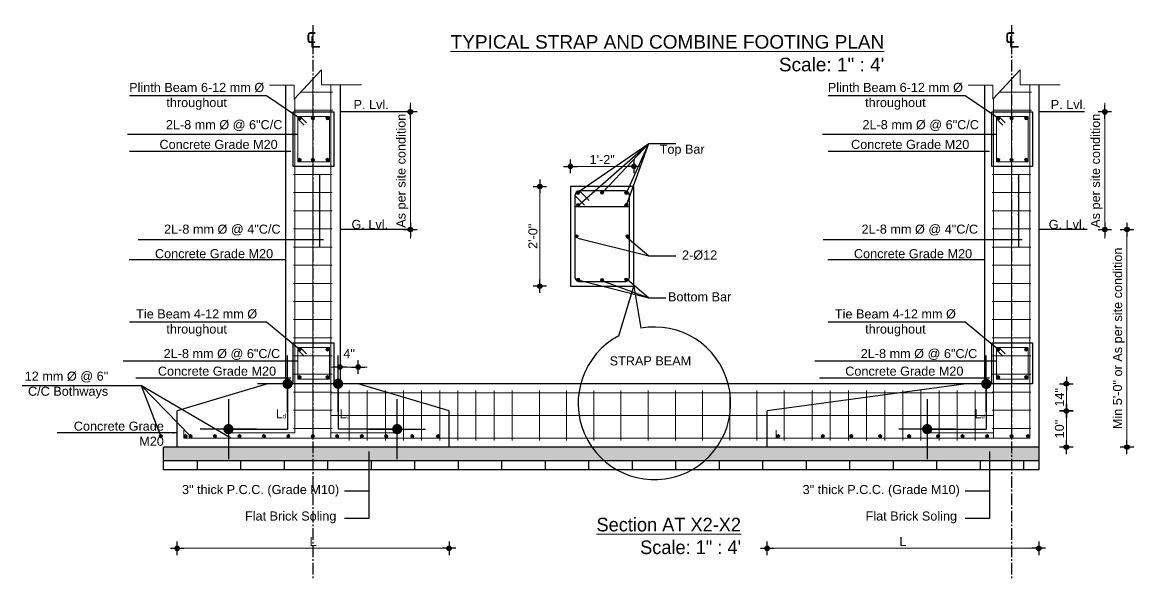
# Model space of a CAD drawing. Header units: inches. Extents: x -2812 to 9774, y -15726 to -746.
# Drawn here: x -2175 to -1586, y -7934 to -7639 of the extents above; entities that cross this region are included whole.
import ezdxf

# ---------------------------------------------------------------- set-up
doc = ezdxf.new("R2010")
doc.units = ezdxf.units.IN
doc.header["$LTSCALE"] = 17
doc.header["$MEASUREMENT"] = 0
doc.linetypes.add('CENTER2', pattern=[1.125, 0.75, -0.125, 0.125, -0.125])
doc.linetypes.add('DASHDOTX2', pattern=[50.8, 25.4, -12.7, 0, -12.7])
for name, color, linetype, lineweight in [('Centre Line', 252, 'DASHDOTX2', 25), ('column', 20, 'Continuous', 15), ('footing', 2, 'Continuous', 30), ('TEXT', 231, 'Continuous', 20), ('Tie Beam', 5, 'Continuous', 25)]:
    doc.layers.add(name, color=color, linetype=linetype, lineweight=lineweight)
for name, color, linetype in [('Dim', 1, 'Continuous'), ('HATCH', 253, 'Continuous'), ('ROD', 229, 'Continuous')]:
    doc.layers.add(name, color=color, linetype=linetype)
doc.styles.add('arial 1000', font='arial.ttf')
doc.styles.add('DIMTEXT', font='arial.ttf', dxfattribs={"height": 6})
doc.styles.add('ramon', font='arial.ttf')
doc.dimstyles.new("1-8'", dxfattribs={"dimtxt": 7, "dimasz": 3, "dimexe": 4, "dimexo": 4, "dimgap": 1, "dimtad": 1, "dimdec": 0, "dimzin": 3, "dimdsep": 46, "dimlunit": 4, "dimtxsty": 'arial 1000', "dimblk": 'ARCHTICK', "dimcen": 8, "dimdle": 3, "dimclrt": 7, "dimadec": 3, "dimazin": 0, "dimtfac": 1, "dimtdec": 0, "dimtix": 1, "dimtmove": 0, "dimatfit": 3, "dimfxl": 12, "dimfxlon": 1, "dimarcsym": 0})
doc.dimstyles.new('Section', dxfattribs={"dimtxt": 2, "dimasz": 1, "dimexe": 6, "dimexo": 18, "dimgap": 0.5, "dimtad": 1, "dimdec": 0, "dimzin": 3, "dimdsep": 46, "dimlunit": 4, "dimtxsty": 'ramon', "dimblk": 'dot 2', "dimcen": 0.09375, "dimse1": 1, "dimse2": 1, "dimclrd": 1, "dimclre": 1, "dimclrt": 256, "dimadec": 0, "dimazin": 0, "dimtfac": 0.75, "dimtdec": 0, "dimtix": 1, "dimtmove": 1, "dimatfit": 3, "dimldrblk": 'DOT', "dimfxl": 1, "dimtolj": 1, "dimtzin": 0, "dimlwd": 9, "dimlwe": 9, "dimarcsym": 0})
doc.dimstyles.new('Section 1', dxfattribs={"dimtxt": 2, "dimasz": 1, "dimexe": 6, "dimexo": 18, "dimgap": 1.9375, "dimtad": 1, "dimdec": 0, "dimzin": 3, "dimdsep": 46, "dimlunit": 4, "dimtxsty": 'ramon', "dimblk": 'dot 2', "dimcen": 0.09375, "dimse1": 1, "dimse2": 1, "dimclrd": 256, "dimclre": 1, "dimclrt": 256, "dimadec": 0, "dimazin": 0, "dimtfac": 0.75, "dimtdec": 0, "dimtix": 1, "dimtmove": 1, "dimatfit": 3, "dimldrblk": 'DOT', "dimfxl": 1, "dimtolj": 1, "dimtzin": 0, "dimlwd": 9, "dimlwe": 9, "dimarcsym": 0})
doc.dimstyles.get("Standard").update_dxf_attribs({"dimscale": 0, "dimtxt": 8, "dimasz": 0.75, "dimexe": 0.18, "dimexo": 0.0625, "dimgap": 0.09, "dimtad": 0, "dimdec": 0, "dimzin": 3, "dimdsep": 46, "dimlunit": 3, "dimtxsty": 'DIMTEXT', "dimblk1": 'DO', "dimblk2": 'DO', "dimsah": 1, "dimcen": 0.09, "dimse1": 1, "dimadec": 0, "dimazin": 0, "dimtfac": 1, "dimtdec": 0, "dimtix": 1, "dimtofl": 0, "dimtmove": 1, "dimatfit": 3, "dimldrblk": 'DO', "dimfxl": 1, "dimtvp": 0.8, "dimtolj": 1, "dimtzin": 0, "dimarcsym": 0})

# ---------------------------------------------------------------- blocks, each defined once
blk = doc.blocks.new('dot1')
at = {"layer": 'HATCH'}
h = blk.add_hatch(color=256, dxfattribs=at)
edge = h.paths.add_edge_path()
edge.add_arc((0, 0), 1, 0, 360)
for p, q in [((3, 0), (-3, 0)), ((0, 3), (0, -3))]:
    blk.add_line(p, q, dxfattribs=at)
blk.add_circle((0, 0), 1, dxfattribs=at)
blk = doc.blocks.new('dot 2')
at = {"layer": 'HATCH', "xscale": 0.5, "yscale": 0.5, "zscale": 0.5}
blk.add_blockref('dot1', (0, 0), dxfattribs=at)
blk = doc.blocks.new('*D2441')
at = {"layer": 'Defpoints', "color": 0, "transparency": 16777216}
for p in [(27860.16, -3981.29), (27864.72, -4029.29), (27891.61, -4029.29)]:
    blk.add_point(p, dxfattribs=at)
at = {"layer": 'Dim', "color": 1, "lineweight": 9, "transparency": 16777216}
blk.add_line((27891.61, -3982.29), (27891.61, -4028.29), dxfattribs=at)
for p, rotation in [((27891.61, -3981.29), 90), ((27891.61, -4029.29), 270)]:
    blk.add_blockref('dot 2', p, dxfattribs=dict(at, rotation=rotation))
at = {"layer": 'Dim', "transparency": 16777216, "insert": (27889.83, -4005.29), "char_height": 2, "attachment_point": 5, "rotation": 90, "style": 'ramon'}
blk.add_mtext('\\A1;{\\f@Arial Unicode MS|b0|i0|c0|p34;Min 5\'-0" or As per site condition}', dxfattribs=at)
blk = doc.blocks.new('_DOT')
at = {"color": 0, "linetype": 'ByBlock'}
blk.add_line((-0.5, 0), (-1, 0), dxfattribs=at)
at = {"color": 0, "linetype": 'ByBlock', "const_width": 0.5}
blk.add_lwpolyline([(-0.25, 0, 1), (0.25, 0, 1)], format="xyb", close=True, dxfattribs=at)
blk = doc.blocks.new('*D2442')
at = {"layer": 'Defpoints', "color": 0, "transparency": 16777216}
for p in [(27812.2, -4029.29), (27872.14, -4029.29), (27812.2, -4051.57)]:
    blk.add_point(p, dxfattribs=at)
at = {"layer": 'Dim', "color": 1, "lineweight": 9, "transparency": 16777216}
blk.add_line((27871.14, -4051.57), (27813.2, -4051.57), dxfattribs=at)
at = {"layer": 'Dim', "color": 1, "lineweight": 9, "transparency": 16777216, "rotation": 180}
blk.add_blockref('dot 2', (27812.2, -4051.57), dxfattribs=at)
at = {"layer": 'Dim', "color": 1, "lineweight": 9, "transparency": 16777216}
blk.add_blockref('dot 2', (27872.14, -4051.57), dxfattribs=at)
at = {"layer": 'Dim', "transparency": 16777216, "insert": (27842.17, -4050.07), "char_height": 2, "attachment_point": 5, "style": 'ramon'}
blk.add_mtext('\\A1;L', dxfattribs=at)
blk = doc.blocks.new('AAA')
for p, q in [((0, 2.77), (0, -2.77)), ((-2.95, 0), (2.95, 0))]:
    blk.add_line(p, q)
at = {"const_width": 0.5}
blk.add_lwpolyline([(-0.25, 0, 1), (0.25, 0, 1)], format="xyb", close=True, dxfattribs=at)
blk = doc.blocks.new('DO')
at = {"color": 0, "linetype": 'ByBlock'}
blk.add_line((-2.12, 0), (0.18, 0), dxfattribs=at)
at = {"xscale": 3, "yscale": 3, "zscale": 3, "rotation": 90}
blk.add_blockref('AAA', (0, 0), dxfattribs=at)
blk = doc.blocks.new('*D2443')
at = {"layer": 'Defpoints', "color": 0, "transparency": 16777216}
for p in [(27872.14, -4021.29), (27878.23, -4021.29), (27872.14, -4029.29)]:
    blk.add_point(p, dxfattribs=at)
at = {"layer": 'Dim', "color": 1, "lineweight": 9, "transparency": 16777216}
blk.add_line((27878.23, -4028.29), (27878.23, -4022.29), dxfattribs=at)
for p, rotation in [((27878.23, -4021.29), 90), ((27878.23, -4029.29), 270)]:
    blk.add_blockref('dot 2', p, dxfattribs=dict(at, rotation=rotation))
at = {"layer": 'Dim', "transparency": 16777216, "insert": (27876.71, -4025.29), "char_height": 2, "attachment_point": 5, "rotation": 90, "style": 'ramon'}
blk.add_mtext('\\A1;10"', dxfattribs=at)
blk = doc.blocks.new('_ArchTick')
at = {"color": 0, "linetype": 'ByBlock', "const_width": 0.15}
blk.add_lwpolyline([(-0.5, -0.5), (0.5, 0.5)], dxfattribs=at)
blk = doc.blocks.new('Cont')
at = {"layer": 'HATCH', "lineweight": 9}
for p, q in [((376288.18, 4008.06), (376288.18, 4011.41)), ((376288.18, 4011.41), (376294.22, 4004.95)), ((376279.37, 4008.06), (376288.18, 4008.06)), ((376294.22, 4004.95), (376294.22, 4008.05)), ((376294.22, 4008.05), (376299.68, 4008.05))]:
    blk.add_line(p, q, dxfattribs=at)
blk = doc.blocks.new('*D2455')
at = {"layer": 'Defpoints', "color": 0, "transparency": 16777216}
for p in [(27840.42, -3955.35), (27840.42, -3981.29), (27886.72, -3981.29)]:
    blk.add_point(p, dxfattribs=at)
at = {"layer": 'Dim', "color": 1, "lineweight": 9, "transparency": 16777216}
for p, q in [((27886.72, -3954.35), (27886.72, -3953.35)), ((27886.72, -3955.35), (27886.72, -3981.29)), ((27886.72, -3982.29), (27886.72, -3983.29))]:
    blk.add_line(p, q, dxfattribs=at)
for p, rotation in [((27886.72, -3955.35), 270), ((27886.72, -3981.29), 90)]:
    blk.add_blockref('dot 2', p, dxfattribs=dict(at, rotation=rotation))
at = {"layer": 'Dim', "transparency": 16777216, "insert": (27884.94, -3968.32), "char_height": 2, "attachment_point": 5, "rotation": 90, "style": 'ramon'}
blk.add_mtext('\\A1;{\\f@Arial Unicode MS|b0|i0|c0|p34;As per site condition}', dxfattribs=at)
blk = doc.blocks.new('*D2456')
at = {"layer": 'Defpoints', "color": 0, "transparency": 16777216}
for p in [(27838.66, -4015.29), (27878.23, -4015.29), (27872.14, -4021.29)]:
    blk.add_point(p, dxfattribs=at)
at = {"layer": 'Dim', "color": 1, "lineweight": 9, "transparency": 16777216}
blk.add_line((27878.23, -4020.29), (27878.23, -4016.29), dxfattribs=at)
for p, rotation in [((27878.23, -4015.29), 90), ((27878.23, -4021.29), 270)]:
    blk.add_blockref('dot 2', p, dxfattribs=dict(at, rotation=rotation))
at = {"layer": 'Dim', "transparency": 16777216, "insert": (27876.73, -4018.29), "char_height": 2, "attachment_point": 5, "rotation": 90, "style": 'ramon'}
blk.add_mtext('\\A1;14"', dxfattribs=at)
blk = doc.blocks.new('*D2457')
at = {"layer": 'Defpoints', "color": 0, "transparency": 16777216}
for p in [(27682, -4029.29), (27742, -4029.29), (27682, -4051.57)]:
    blk.add_point(p, dxfattribs=at)
at = {"layer": 'Dim', "color": 1, "lineweight": 9, "transparency": 16777216}
blk.add_line((27741, -4051.57), (27683, -4051.57), dxfattribs=at)
at = {"layer": 'Dim', "color": 1, "lineweight": 9, "transparency": 16777216, "rotation": 180}
blk.add_blockref('dot 2', (27682, -4051.57), dxfattribs=at)
at = {"layer": 'Dim', "color": 1, "lineweight": 9, "transparency": 16777216}
blk.add_blockref('dot 2', (27742, -4051.57), dxfattribs=at)
at = {"layer": 'Dim', "transparency": 16777216, "insert": (27712, -4050.07), "char_height": 2, "attachment_point": 5, "style": 'ramon'}
blk.add_mtext('\\A1;L', dxfattribs=at)
blk = doc.blocks.new('*D1692')
at = {"layer": 'Defpoints', "color": 0, "transparency": 16777216}
for p in [(27721.94, -4011.6), (27717.94, -4015.29), (27721.94, -4015.29)]:
    blk.add_point(p, dxfattribs=at)
at = {"layer": 'Dim', "lineweight": 9, "transparency": 16777216}
for p, q in [((27716.94, -4011.6), (27715.94, -4011.6)), ((27717.94, -4011.6), (27721.94, -4011.6)), ((27722.94, -4011.6), (27723.94, -4011.6))]:
    blk.add_line(p, q, dxfattribs=at)
blk.add_blockref('dot 2', (27717.94, -4011.6), dxfattribs=at)
at = {"layer": 'Dim', "lineweight": 9, "transparency": 16777216, "rotation": 180}
blk.add_blockref('dot 2', (27721.94, -4011.6), dxfattribs=at)
at = {"layer": 'Dim', "transparency": 16777216, "insert": (27719.94, -4008.66), "char_height": 2, "attachment_point": 5, "style": 'ramon'}
blk.add_mtext('\\A1;4"', dxfattribs=at)
blk = doc.blocks.new('*D2454')
at = {"layer": 'Defpoints', "color": 0, "transparency": 16777216}
for p in [(27709.19, -3955.35), (27709.19, -3981.29), (27733.47, -3981.29)]:
    blk.add_point(p, dxfattribs=at)
at = {"layer": 'Dim', "color": 1, "lineweight": 9, "transparency": 16777216}
for p, q in [((27733.47, -3954.35), (27733.47, -3953.35)), ((27733.47, -3955.35), (27733.47, -3981.29)), ((27733.47, -3982.29), (27733.47, -3983.29))]:
    blk.add_line(p, q, dxfattribs=at)
for p, rotation in [((27733.47, -3955.35), 270), ((27733.47, -3981.29), 90)]:
    blk.add_blockref('dot 2', p, dxfattribs=dict(at, rotation=rotation))
at = {"layer": 'Dim', "transparency": 16777216, "insert": (27731.7, -3968.32), "char_height": 2, "attachment_point": 5, "rotation": 90, "style": 'ramon'}
blk.add_mtext('\\A1;{\\f@Arial Unicode MS|b0|i0|c0|p34;As per site condition}', dxfattribs=at)
blk = doc.blocks.new('*D2444')
at = {"layer": 'Defpoints', "color": 0, "transparency": 16777216}
for p in [(27768.79, -3967.36), (27768.79, -3971.78), (27782.79, -3971.78)]:
    blk.add_point(p, dxfattribs=at)
at = {"layer": 'Dim', "color": 1, "lineweight": 9, "transparency": 16777216}
blk.add_line((27781.79, -3967.36), (27769.79, -3967.36), dxfattribs=at)
at = {"layer": 'Dim', "color": 1, "lineweight": 9, "transparency": 16777216, "rotation": 180}
blk.add_blockref('dot 2', (27768.79, -3967.36), dxfattribs=at)
at = {"layer": 'Dim', "color": 1, "lineweight": 9, "transparency": 16777216}
blk.add_blockref('dot 2', (27782.79, -3967.36), dxfattribs=at)
at = {"layer": 'Dim', "transparency": 16777216, "insert": (27775.79, -3965.86), "char_height": 2, "attachment_point": 5, "style": 'ramon'}
blk.add_mtext('\\A1;1\'-2"', dxfattribs=at)
blk = doc.blocks.new('*D2445')
at = {"layer": 'Defpoints', "color": 0, "transparency": 16777216}
for p in [(27768.79, -3971.78), (27762.03, -3993.78), (27768.79, -3993.78)]:
    blk.add_point(p, dxfattribs=at)
at = {"layer": 'Dim', "color": 1, "lineweight": 9, "transparency": 16777216}
blk.add_line((27762.03, -3972.78), (27762.03, -3992.78), dxfattribs=at)
for p, rotation in [((27762.03, -3971.78), 90), ((27762.03, -3993.78), 270)]:
    blk.add_blockref('dot 2', p, dxfattribs=dict(at, rotation=rotation))
at = {"layer": 'Dim', "transparency": 16777216, "insert": (27760.51, -3982.78), "char_height": 2, "attachment_point": 5, "rotation": 90, "style": 'ramon'}
blk.add_mtext('\\A1;2\'-0"', dxfattribs=at)
blk = doc.blocks.new('*D2448')
at = {"layer": 'Defpoints', "color": 0, "ltscale": 20, "transparency": 16777216}
for p in [(27812.2, -3922.2), (27812.2, -3930.96), (27872.14, -3938.2)]:
    blk.add_point(p, dxfattribs=at)
at = {"layer": 'Dim', "color": 1, "lineweight": 9, "ltscale": 20, "transparency": 16777216}
blk.add_line((27871.14, -3930.96), (27813.2, -3930.96), dxfattribs=at)
at = {"layer": 'Dim', "color": 1, "lineweight": 9, "ltscale": 20, "transparency": 16777216, "rotation": 180}
blk.add_blockref('dot 2', (27812.2, -3930.96), dxfattribs=at)
at = {"layer": 'Dim', "color": 1, "lineweight": 9, "ltscale": 20, "transparency": 16777216}
blk.add_blockref('dot 2', (27872.14, -3930.96), dxfattribs=at)
at = {"layer": 'Dim', "ltscale": 20, "transparency": 16777216, "insert": (27842.17, -3929.45), "char_height": 2, "width": 2.7558, "attachment_point": 5, "style": 'ramon'}
blk.add_mtext('\\A1;L1', dxfattribs=at)
blk = doc.blocks.new('STRAP FOOTING')
at = {"layer": 'HATCH'}
h = blk.add_hatch(color=256, dxfattribs=at)
h.dxf.hatch_style = 1
h.paths.add_polyline_path([(27709.36, -3956.76, -1), (27708.64, -3956.76, -1)])
h = blk.add_hatch(color=256, dxfattribs=at)
h.dxf.hatch_style = 1
h.paths.add_polyline_path([(27712.3, -3956.76, -1), (27711.58, -3956.76, -1)])
h = blk.add_hatch(color=256, dxfattribs=at)
h.dxf.hatch_style = 1
h.paths.add_polyline_path([(27715.54, -3956.76, -1), (27714.82, -3956.76, -1)])
h = blk.add_hatch(color=256, dxfattribs=at)
h.dxf.hatch_style = 1
h.paths.add_polyline_path([(27863.56, -3956.76, -1), (27862.84, -3956.76, -1)])
h = blk.add_hatch(color=256, dxfattribs=at)
h.dxf.hatch_style = 1
h.paths.add_polyline_path([(27866.5, -3956.76, -1), (27865.78, -3956.76, -1)])
h = blk.add_hatch(color=256, dxfattribs=at)
h.dxf.hatch_style = 1
h.paths.add_polyline_path([(27869.75, -3956.76, -1), (27869.03, -3956.76, -1)])
h = blk.add_hatch(color=256, dxfattribs=at)
h.dxf.hatch_style = 1
h.paths.add_polyline_path([(27708.64, -3965.93, -1), (27709.36, -3965.93, -1)])
h = blk.add_hatch(color=256, dxfattribs=at)
h.dxf.hatch_style = 1
h.paths.add_polyline_path([(27711.58, -3965.93, -1), (27712.3, -3965.93, -1)])
h = blk.add_hatch(color=256, dxfattribs=at)
h.dxf.hatch_style = 1
h.paths.add_polyline_path([(27714.82, -3965.93, -1), (27715.54, -3965.93, -1)])
h = blk.add_hatch(color=256, dxfattribs=at)
h.dxf.hatch_style = 1
h.paths.add_polyline_path([(27862.84, -3965.93, -1), (27863.56, -3965.93, -1)])
h = blk.add_hatch(color=256, dxfattribs=at)
h.dxf.hatch_style = 1
h.paths.add_polyline_path([(27865.78, -3965.93, -1), (27866.5, -3965.93, -1)])
h = blk.add_hatch(color=256, dxfattribs=at)
h.dxf.hatch_style = 1
h.paths.add_polyline_path([(27869.03, -3965.93, -1), (27869.75, -3965.93, -1)])
h = blk.add_hatch(color=256, dxfattribs=at)
h.dxf.hatch_style = 1
h.paths.add_polyline_path([(27770.82, -3973.22, 1), (27770.1, -3973.22, 1)])
h = blk.add_hatch(color=256, dxfattribs=at)
h.dxf.hatch_style = 1
h.paths.add_polyline_path([(27770.84, -3973.22, 1), (27770.12, -3973.22, 1)])
h = blk.add_hatch(color=256, dxfattribs=at)
h.dxf.hatch_style = 1
h.paths.add_polyline_path([(27775.41, -3973.14, -1), (27776.13, -3973.14, -1)])
h = blk.add_hatch(color=256, dxfattribs=at)
h.dxf.hatch_style = 1
h.paths.add_polyline_path([(27775.43, -3973.14, -1), (27776.15, -3973.14, -1)])
h = blk.add_hatch(color=256, dxfattribs=at)
h.dxf.hatch_style = 1
h.paths.add_polyline_path([(27780.74, -3973.22, -1), (27781.46, -3973.22, -1)])
h = blk.add_hatch(color=256, dxfattribs=at)
h.dxf.hatch_style = 1
h.paths.add_polyline_path([(27780.75, -3973.22, -1), (27781.47, -3973.22, -1)])
h = blk.add_hatch(color=256, dxfattribs=at)
h.dxf.hatch_style = 1
h.paths.add_polyline_path([(27770.82, -3975.91, 1), (27770.1, -3975.91, 1)])
h = blk.add_hatch(color=256, dxfattribs=at)
h.dxf.hatch_style = 1
h.paths.add_polyline_path([(27770.84, -3975.91, 1), (27770.12, -3975.91, 1)])
h = blk.add_hatch(color=256, dxfattribs=at)
h.dxf.hatch_style = 1
h.paths.add_polyline_path([(27780.74, -3975.91, -1), (27781.46, -3975.91, -1)])
h = blk.add_hatch(color=256, dxfattribs=at)
h.dxf.hatch_style = 1
h.paths.add_polyline_path([(27780.75, -3975.91, -1), (27781.47, -3975.91, -1)])
h = blk.add_hatch(color=256, dxfattribs=at)
h.dxf.hatch_style = 1
h.paths.add_polyline_path([(27770.51, -3982.78, 1), (27769.79, -3982.78, 1)])
h = blk.add_hatch(color=256, dxfattribs=at)
h.dxf.hatch_style = 1
h.paths.add_polyline_path([(27770.52, -3982.78, 1), (27769.8, -3982.78, 1)])
h = blk.add_hatch(color=256, dxfattribs=at)
h.dxf.hatch_style = 1
h.paths.add_polyline_path([(27781.05, -3982.78, -1), (27781.77, -3982.78, -1)])
h = blk.add_hatch(color=256, dxfattribs=at)
h.dxf.hatch_style = 1
h.paths.add_polyline_path([(27781.07, -3982.78, -1), (27781.79, -3982.78, -1)])
h = blk.add_hatch(color=256, dxfattribs=at)
h.dxf.hatch_style = 1
h.paths.add_polyline_path([(27770.82, -3992.34, -1), (27770.1, -3992.34, -1)])
h = blk.add_hatch(color=256, dxfattribs=at)
h.dxf.hatch_style = 1
h.paths.add_polyline_path([(27770.84, -3992.34, -1), (27770.12, -3992.34, -1)])
h = blk.add_hatch(color=256, dxfattribs=at)
h.dxf.hatch_style = 1
h.paths.add_polyline_path([(27775.42, -3992.42, -1), (27776.14, -3992.42, -1)])
h = blk.add_hatch(color=256, dxfattribs=at)
h.dxf.hatch_style = 1
h.paths.add_polyline_path([(27775.43, -3992.42, -1), (27776.16, -3992.42, -1)])
h = blk.add_hatch(color=256, dxfattribs=at)
h.dxf.hatch_style = 1
h.paths.add_polyline_path([(27780.74, -3992.34, 1), (27781.46, -3992.34, 1)])
h = blk.add_hatch(color=256, dxfattribs=at)
h.dxf.hatch_style = 1
h.paths.add_polyline_path([(27780.75, -3992.34, 1), (27781.47, -3992.34, 1)])
h = blk.add_hatch(color=256, dxfattribs=at)
h.dxf.hatch_style = 1
h.paths.add_polyline_path([(27709.36, -4007.71, -1), (27708.64, -4007.71, -1)])
h = blk.add_hatch(color=256, dxfattribs=at)
h.dxf.hatch_style = 1
h.paths.add_polyline_path([(27715.54, -4007.71, -1), (27714.82, -4007.71, -1)])
h = blk.add_hatch(color=256, dxfattribs=at)
h.dxf.hatch_style = 1
h.paths.add_polyline_path([(27863.56, -4007.71, -1), (27862.84, -4007.71, -1)])
h = blk.add_hatch(color=256, dxfattribs=at)
h.dxf.hatch_style = 1
h.paths.add_polyline_path([(27869.75, -4007.71, -1), (27869.03, -4007.71, -1)])
h = blk.add_hatch(color=256, dxfattribs=at)
h.dxf.hatch_style = 1
h.paths.add_polyline_path([(27708.64, -4013.87, -1), (27709.36, -4013.87, -1)])
h = blk.add_hatch(color=256, dxfattribs=at)
h.dxf.hatch_style = 1
h.paths.add_polyline_path([(27714.82, -4013.87, -1), (27715.54, -4013.87, -1)])
h = blk.add_hatch(color=256, dxfattribs=at)
h.dxf.hatch_style = 1
h.paths.add_polyline_path([(27862.84, -4013.87, -1), (27863.56, -4013.87, -1)])
h = blk.add_hatch(color=256, dxfattribs=at)
h.dxf.hatch_style = 1
h.paths.add_polyline_path([(27869.03, -4013.87, -1), (27869.75, -4013.87, -1)])
h = blk.add_hatch(color=256, dxfattribs=at)
h.dxf.hatch_style = 1
h.paths.add_polyline_path([(27678.01, -4026.85, -1), (27678.73, -4026.85, -1)])
h = blk.add_hatch(color=256, dxfattribs=at)
h.dxf.hatch_style = 1
h.paths.add_polyline_path([(27678.03, -4026.85, -1), (27678.75, -4026.85, -1)])
h = blk.add_hatch(color=256, dxfattribs=at)
h.dxf.hatch_style = 1
h.paths.add_polyline_path([(27683.48, -4026.87, -1), (27684.2, -4026.87, -1)])
h = blk.add_hatch(color=256, dxfattribs=at)
h.dxf.hatch_style = 1
h.paths.add_polyline_path([(27683.49, -4026.87, -1), (27684.22, -4026.87, -1)])
h = blk.add_hatch(color=256, dxfattribs=at)
h.dxf.hatch_style = 1
h.paths.add_polyline_path([(27684.58, -4026.87, -1), (27685.3, -4026.87, -1)])
h = blk.add_hatch(color=256, dxfattribs=at)
h.dxf.hatch_style = 1
h.paths.add_polyline_path([(27684.6, -4026.87, -1), (27685.32, -4026.87, -1)])
h = blk.add_hatch(color=256, dxfattribs=at)
h.dxf.hatch_style = 1
h.paths.add_polyline_path([(27689.97, -4026.87, -1), (27690.69, -4026.87, -1)])
h = blk.add_hatch(color=256, dxfattribs=at)
h.dxf.hatch_style = 1
h.paths.add_polyline_path([(27689.98, -4026.87, -1), (27690.7, -4026.87, -1)])
h = blk.add_hatch(color=256, dxfattribs=at)
h.dxf.hatch_style = 1
h.paths.add_polyline_path([(27695.37, -4026.87, -1), (27696.09, -4026.87, -1)])
h = blk.add_hatch(color=256, dxfattribs=at)
h.dxf.hatch_style = 1
h.paths.add_polyline_path([(27700.77, -4026.87, -1), (27701.49, -4026.87, -1)])
h = blk.add_hatch(color=256, dxfattribs=at)
h.dxf.hatch_style = 1
h.paths.add_polyline_path([(27706.17, -4026.87, -1), (27706.89, -4026.87, -1)])
h = blk.add_hatch(color=256, dxfattribs=at)
h.dxf.hatch_style = 1
h.paths.add_polyline_path([(27711.57, -4026.87, -1), (27712.29, -4026.87, -1)])
h = blk.add_hatch(color=256, dxfattribs=at)
h.dxf.hatch_style = 1
h.paths.add_polyline_path([(27716.97, -4026.87, -1), (27717.69, -4026.87, -1)])
h = blk.add_hatch(color=256, dxfattribs=at)
h.dxf.hatch_style = 1
h.paths.add_polyline_path([(27722.37, -4026.87, -1), (27723.09, -4026.87, -1)])
h = blk.add_hatch(color=256, dxfattribs=at)
h.dxf.hatch_style = 1
h.paths.add_polyline_path([(27727.77, -4026.87, -1), (27728.49, -4026.87, -1)])
h = blk.add_hatch(color=256, dxfattribs=at)
h.dxf.hatch_style = 1
h.paths.add_polyline_path([(27733.53, -4026.87, -1), (27734.25, -4026.87, -1)])
h = blk.add_hatch(color=256, dxfattribs=at)
h.dxf.hatch_style = 1
h.paths.add_polyline_path([(27739.23, -4026.87, -1), (27739.95, -4026.87, -1)])
h = blk.add_hatch(color=256, dxfattribs=at)
h.dxf.hatch_style = 1
h.paths.add_polyline_path([(27814.23, -4026.87, -1), (27814.96, -4026.87, -1)])
h = blk.add_hatch(color=256, dxfattribs=at)
h.dxf.hatch_style = 1
h.paths.add_polyline_path([(27814.25, -4026.87, -1), (27814.97, -4026.87, -1)])
h = blk.add_hatch(color=256, dxfattribs=at)
h.dxf.hatch_style = 1
h.paths.add_polyline_path([(27824.1, -4026.88, -1), (27824.82, -4026.88, -1)])
h = blk.add_hatch(color=256, dxfattribs=at)
h.dxf.hatch_style = 1
h.paths.add_polyline_path([(27824.11, -4026.88, -1), (27824.84, -4026.88, -1)])
h = blk.add_hatch(color=256, dxfattribs=at)
h.dxf.hatch_style = 1
h.paths.add_polyline_path([(27830.4, -4026.87, -1), (27831.12, -4026.87, -1)])
h = blk.add_hatch(color=256, dxfattribs=at)
h.dxf.hatch_style = 1
h.paths.add_polyline_path([(27830.42, -4026.87, -1), (27831.14, -4026.87, -1)])
h = blk.add_hatch(color=256, dxfattribs=at)
h.dxf.hatch_style = 1
h.paths.add_polyline_path([(27836.79, -4026.87, -1), (27837.51, -4026.87, -1)])
h = blk.add_hatch(color=256, dxfattribs=at)
h.dxf.hatch_style = 1
h.paths.add_polyline_path([(27836.8, -4026.87, -1), (27837.52, -4026.87, -1)])
h = blk.add_hatch(color=256, dxfattribs=at)
h.dxf.hatch_style = 1
h.paths.add_polyline_path([(27843.17, -4026.87, -1), (27843.89, -4026.87, -1)])
h = blk.add_hatch(color=256, dxfattribs=at)
h.dxf.hatch_style = 1
h.paths.add_polyline_path([(27843.19, -4026.87, -1), (27843.91, -4026.87, -1)])
h = blk.add_hatch(color=256, dxfattribs=at)
h.dxf.hatch_style = 1
h.paths.add_polyline_path([(27849.57, -4026.87, -1), (27850.29, -4026.87, -1)])
h = blk.add_hatch(color=256, dxfattribs=at)
h.dxf.hatch_style = 1
h.paths.add_polyline_path([(27854.97, -4026.87, -1), (27855.69, -4026.87, -1)])
h = blk.add_hatch(color=256, dxfattribs=at)
h.dxf.hatch_style = 1
h.paths.add_polyline_path([(27860.37, -4026.87, -1), (27861.09, -4026.87, -1)])
h = blk.add_hatch(color=256, dxfattribs=at)
h.dxf.hatch_style = 1
h.paths.add_polyline_path([(27865.77, -4026.87, -1), (27866.49, -4026.87, -1)])
h = blk.add_hatch(color=256, dxfattribs=at)
h.dxf.hatch_style = 1
h.paths.add_polyline_path([(27869.37, -4026.87, -1), (27870.09, -4026.87, -1)])
h = blk.add_hatch(dxfattribs=at)
h.set_pattern_fill('AR-CONC', color=256, scale=0.5)
h.set_pattern_definition([(50, (-348855.6392, -7957.4657), (3.586300913, -0.313760675), [0.375, -4.125]), (355, (-348855.6392, -7957.4657), (-0.693756668, 3.76096067), [0.3, -3.3]), (100.4514, (-348855.3404, -7957.492), (2.89254691, 3.44719771), [0.31870095, -3.50571056]), (46.1842, (-348855.639, -7956.4657), (5.336205243, -0.82759507), [0.5625, -6.1875]), (96.6356, (-348855.1945, -7956.5347), (4.67331353, 4.870589355), [0.47805144, -5.258565]), (351.1842, (-348855.639, -7956.466), (4.673309726, 4.870593005), [0.45, -4.95]), (21, (-348855.1392, -7956.7157), (2.98453526, -2.013094453), [0.375, -4.125]), (326, (-348855.1392, -7956.7157), (1.21657666, 3.625750225), [0.3, -3.3]), (71.4514, (-348854.8905, -7956.8835), (4.201113143, 1.612652484), [0.31870095, -3.50571056]), (37.5, (-348855.6392, -7957.4657), (0.0607992766, 1.664469269), [0, -3.26, 0, -3.35, 0, -3.3125]), (7.5, (-348855.6392, -7957.4657), (1.315347687, 1.972058559), [0, -1.91, 0, -3.185, 0, -1.2625]), (327.5, (-348856.7542, -7957.4657), (2.669112181, -0.1127743587), [0, -1.25, 0, -3.9, 0, -5.175]), (317.5, (-348857.2542, -7957.4657), (2.915930847, 0.500524912), [0, -1.625, 0, -2.59, 0, -3.675])])
h.paths.add_polyline_path([(27872.14, -4029.29), (27872.14, -4032.29), (27711.94, -4032.29), (27711.94, -4029.29)])
h.paths.add_polyline_path([(27679, -4032.29), (27679, -4029.29), (27711.94, -4029.29), (27711.94, -4032.29)])
h = blk.add_hatch(dxfattribs=at)
h.set_pattern_fill('AR-B816,_O', color=256, scale=0.6)
h.set_pattern_definition([(0, (-348713.7853, -7957.4657), (0, 4.8), []), (90, (-348713.7853, -7957.4657), (-4.8, 4.8), [4.8, -4.8])])
h.paths.add_polyline_path([(27711.94, -4032.29), (27724.33, -4032.29), (27724.33, -4034.29), (27711.94, -4034.29)])
h.paths.add_polyline_path([(27679, -4032.29), (27711.94, -4032.29), (27711.94, -4034.29), (27679, -4034.29)])
h.paths.add_polyline_path([(27872.14, -4032.29), (27872.14, -4034.29), (27724.33, -4034.29), (27724.33, -4032.29)])
for p, q in [((27779.46, -4004.73), (27782.79, -3993.78)), ((27782.79, -3993.78), (27784.31, -4003.05))]:
    blk.add_line(p, q)
blk.add_arc((27787.32, -4019.61), 16.83, 117.8425, 100.2851)
at = {"layer": 'Centre Line', "linetype": 'CENTER2', "ltscale": 0.2}
for p, q in [((27711.94, -3936.22), (27711.94, -4058.29)), ((27866.14, -3936.22), (27866.14, -4058.29))]:
    blk.add_line(p, q, dxfattribs=at)
at = {"layer": 'column', "lineweight": 30}
for p, q in [((27705.94, -3949.42), (27705.94, -4015.29)), ((27717.94, -3949.4), (27717.94, -4015.29)), ((27860.14, -3949.42), (27860.14, -4015.29)), ((27872.14, -3949.4), (27872.14, -4034.29)), ((27769.79, -3973.78), (27771.91, -3975.9)), ((27769.79, -3976.22), (27781.79, -3976.22))]:
    blk.add_line(p, q, dxfattribs=at)
blk.add_lwpolyline([(27769.79, -3973.78), (27769.79, -3991.78, 0.414214), (27770.79, -3992.78), (27780.79, -3992.78, 0.414214), (27781.79, -3991.78), (27781.79, -3973.78, 0.414214), (27780.79, -3972.78), (27770.79, -3972.78), (27772.91, -3974.9)], format="xyb", dxfattribs=at)
blk.add_arc((27770.79, -3973.78), 1, 90, 180, dxfattribs=at)
at = {"layer": 'Dim'}
for p, q in [((27724.33, -4030.21), (27724.33, -4045.01)), ((27861.29, -4030.21), (27861.29, -4045.01)), ((27724.33, -4039.01), (27718.93, -4039.01)), ((27861.29, -4039.01), (27855.89, -4039.01)), ((27724.33, -4045.01), (27718.93, -4045.01)), ((27861.29, -4045.01), (27855.89, -4045.01))]:
    blk.add_line(p, q, dxfattribs=at)
at = {"layer": 'footing', "lineweight": 30}
for p, q in [((27701.94, -4015.29), (27682, -4021.29)), ((27705.94, -4015.29), (27701.94, -4015.29)), ((27721.94, -4015.29), (27717.94, -4015.29)), ((27861.79, -4015.29), (27717.94, -4015.29)), ((27742, -4021.29), (27721.94, -4015.29)), ((27856.14, -4015.29), (27812.2, -4021.29)), ((27860.14, -4015.29), (27856.14, -4015.29)), ((27682, -4029.29), (27682, -4021.29)), ((27742, -4029.29), (27742, -4021.29)), ((27812.2, -4029.29), (27812.2, -4021.29)), ((27872.14, -4029.29), (27679, -4029.29)), ((27679, -4034.29), (27679, -4029.29)), ((27872.14, -4032.29), (27679, -4032.29)), ((27872.14, -4034.29), (27679, -4034.29))]:
    blk.add_line(p, q, dxfattribs=at)
at = {"layer": 'HATCH', "lineweight": 30}
for p, q in [((27732.59, -3955.35), (27717.94, -3955.35)), ((27882.22, -3955.35), (27872.14, -3955.35)), ((27732.94, -3981.29), (27717.94, -3981.29)), ((27882.85, -3981.29), (27872.14, -3981.29))]:
    blk.add_line(p, q, dxfattribs=at)
at = {"layer": 'HATCH', "ltscale": 0.5}
for p, q in [((27714.29, -3983.54), (27673.41, -3983.54)), ((27868.49, -3983.54), (27824.57, -3983.54))]:
    blk.add_line(p, q, dxfattribs=at)
at = {"layer": 'ROD', "lineweight": 13}
for p, q in [((27711.94, -3948.09), (27711.94, -4026.15)), ((27715.94, -3949.4), (27715.94, -4027.29)), ((27866.14, -3948.09), (27866.14, -4026.15)), ((27870.14, -3949.4), (27870.14, -4026.15)), ((27716.34, -3950.99), (27709.23, -3950.99)), ((27870.54, -3950.99), (27863.43, -3950.99)), ((27707.94, -3952.38), (27707.94, -4026.15)), ((27862.14, -3952.38), (27862.14, -4027.29)), ((27716.34, -3954.99), (27707.84, -3954.99)), ((27710.53, -3957.76), (27709.12, -3956.35)), ((27870.54, -3954.99), (27862.04, -3954.99)), ((27864.74, -3957.76), (27863.32, -3956.35)), ((27710.01, -3958.29), (27708.59, -3956.87)), ((27864.21, -3958.29), (27862.79, -3956.87)), ((27716.19, -3969.15), (27707.69, -3969.15)), ((27716.19, -3969.15), (27707.69, -3969.15)), ((27870.39, -3969.15), (27861.89, -3969.15)), ((27870.39, -3969.15), (27861.89, -3969.15)), ((27716.19, -3973.15), (27707.69, -3973.15)), ((27870.39, -3973.15), (27861.89, -3973.15)), ((27716.19, -3977.15), (27707.69, -3977.15)), ((27870.39, -3977.15), (27861.89, -3977.15)), ((27716.19, -3981.15), (27707.69, -3981.15)), ((27870.39, -3981.15), (27861.89, -3981.15)), ((27716.19, -3985.15), (27707.69, -3985.15)), ((27870.39, -3985.15), (27861.89, -3985.15)), ((27716.19, -3989.15), (27707.69, -3989.15)), ((27870.39, -3989.15), (27861.89, -3989.15)), ((27716.19, -3993.15), (27707.69, -3993.15)), ((27870.39, -3993.15), (27861.89, -3993.15)), ((27716.19, -3997.15), (27707.69, -3997.15)), ((27870.39, -3997.15), (27861.89, -3997.15)), ((27716.19, -4001.15), (27707.69, -4001.15)), ((27870.39, -4001.15), (27861.89, -4001.15)), ((27716.19, -4005.15), (27707.69, -4005.15)), ((27870.39, -4005.15), (27861.89, -4005.15)), ((27710.01, -4009.23), (27708.59, -4007.82)), ((27710.53, -4008.7), (27709.12, -4007.29)), ((27864.21, -4009.23), (27862.79, -4007.82)), ((27864.74, -4008.7), (27863.32, -4007.29)), ((27716.19, -4009.15), (27707.69, -4009.15)), ((27870.39, -4009.15), (27861.89, -4009.15)), ((27716.19, -4013.15), (27707.69, -4013.15)), ((27870.39, -4013.15), (27861.89, -4013.15)), ((27716.19, -4017.15), (27707.69, -4017.15)), ((27862.14, -4017.29), (27715.94, -4017.29)), ((27719.94, -4016.79), (27719.94, -4027.79)), ((27723.94, -4016.79), (27723.94, -4027.79)), ((27727.94, -4016.79), (27727.94, -4027.79)), ((27731.94, -4016.79), (27731.94, -4027.79)), ((27735.94, -4016.79), (27735.94, -4027.79)), ((27739.94, -4016.79), (27739.94, -4027.79)), ((27743.94, -4016.79), (27743.94, -4027.79)), ((27747.94, -4016.79), (27747.94, -4027.79)), ((27751.94, -4016.79), (27751.94, -4027.79)), ((27755.94, -4016.79), (27755.94, -4027.79)), ((27761.94, -4016.79), (27761.94, -4027.79)), ((27767.94, -4016.79), (27767.94, -4027.79)), ((27773.94, -4016.79), (27773.94, -4027.79)), ((27779.94, -4016.79), (27779.94, -4027.79)), ((27785.94, -4016.79), (27785.94, -4027.79)), ((27791.94, -4016.79), (27791.94, -4027.79)), ((27797.94, -4016.79), (27797.94, -4027.79)), ((27803.94, -4016.79), (27803.94, -4027.79)), ((27809.94, -4016.79), (27809.94, -4027.79)), ((27815.94, -4016.79), (27815.94, -4027.79)), ((27822.14, -4016.79), (27822.14, -4027.79)), ((27826.14, -4016.79), (27826.14, -4027.79)), ((27830.14, -4016.79), (27830.14, -4027.79)), ((27834.14, -4016.79), (27834.14, -4027.79)), ((27838.14, -4016.79), (27838.14, -4027.79)), ((27842.14, -4016.79), (27842.14, -4027.79)), ((27846.14, -4016.79), (27846.14, -4027.79)), ((27850.14, -4016.79), (27850.14, -4027.79)), ((27854.14, -4016.79), (27854.14, -4027.79)), ((27858.14, -4016.79), (27858.14, -4027.79)), ((27870.39, -4017.15), (27861.89, -4017.15)), ((27716.19, -4021.15), (27707.69, -4021.15)), ((27862.14, -4022.29), (27715.94, -4022.29)), ((27870.39, -4021.15), (27861.89, -4021.15)), ((27693.31, -4024.4), (27693.31, -4026.15)), ((27716.19, -4025.15), (27707.69, -4025.15)), ((27730.56, -4024.4), (27730.56, -4026.15)), ((27847.52, -4024.4), (27847.52, -4026.15)), ((27870.39, -4025.15), (27861.89, -4025.15)), ((27683.45, -4025.54), (27683.45, -4027.29)), ((27740, -4027.29), (27683.45, -4027.29)), ((27693.31, -4026.15), (27707.94, -4026.15)), ((27730.56, -4026.15), (27715.94, -4026.15)), ((27862.14, -4027.29), (27716.13, -4027.29)), ((27740, -4025.54), (27740, -4027.29)), ((27814.2, -4025.54), (27814.2, -4027.29)), ((27870.14, -4027.29), (27814.2, -4027.29)), ((27847.52, -4026.15), (27862.14, -4026.15)), ((27870.14, -4025.54), (27870.14, -4027.29))]:
    blk.add_line(p, q, dxfattribs=at)
for points in [[(27715.59, -3966.35), (27708.59, -3966.35), (27708.59, -3956.35), (27715.59, -3956.35)], [(27869.79, -3966.35), (27862.79, -3966.35), (27862.79, -3956.35), (27869.79, -3956.35)], [(27715.59, -4014.29), (27708.59, -4014.29), (27708.59, -4007.29), (27715.59, -4007.29)], [(27869.79, -4014.29), (27862.79, -4014.29), (27862.79, -4007.29), (27869.79, -4007.29)]]:
    blk.add_lwpolyline(points, close=True, dxfattribs=at)
for centre in [(27709, -3956.76), (27711.94, -3956.76), (27715.18, -3956.76), (27863.2, -3956.76), (27866.14, -3956.76), (27869.39, -3956.76), (27709, -3965.93), (27711.94, -3965.93), (27715.18, -3965.93), (27863.2, -3965.93), (27866.14, -3965.93), (27869.39, -3965.93), (27770.46, -3973.22), (27770.48, -3973.22), (27775.77, -3973.14), (27775.79, -3973.14), (27781.1, -3973.22), (27781.11, -3973.22), (27770.46, -3975.91), (27770.48, -3975.91), (27781.1, -3975.91), (27781.11, -3975.91), (27770.15, -3982.78), (27770.16, -3982.78), (27781.41, -3982.78), (27781.43, -3982.78), (27770.46, -3992.34), (27770.48, -3992.34), (27775.78, -3992.42), (27775.79, -3992.42), (27781.1, -3992.34), (27781.11, -3992.34), (27709, -4007.71), (27715.18, -4007.71), (27863.2, -4007.71), (27869.39, -4007.71), (27709, -4013.87), (27715.18, -4013.87), (27863.2, -4013.87), (27869.39, -4013.87), (27678.37, -4026.85), (27678.39, -4026.85), (27683.84, -4026.87), (27683.85, -4026.87), (27684.94, -4026.87), (27684.96, -4026.87), (27690.33, -4026.87), (27690.34, -4026.87), (27695.73, -4026.87), (27701.13, -4026.87), (27706.53, -4026.87), (27711.93, -4026.87), (27717.33, -4026.87), (27722.73, -4026.87), (27728.13, -4026.87), (27733.89, -4026.87), (27739.59, -4026.87), (27814.6, -4026.87), (27814.61, -4026.87), (27824.46, -4026.88), (27824.48, -4026.88), (27830.76, -4026.87), (27830.78, -4026.87), (27837.15, -4026.87), (27837.16, -4026.87), (27843.53, -4026.87), (27843.55, -4026.87), (27849.93, -4026.87), (27855.33, -4026.87), (27860.73, -4026.87), (27866.13, -4026.87), (27869.73, -4026.87)]:
    blk.add_circle(centre, 0.361, dxfattribs=at)
at = {"layer": 'Tie Beam', "lineweight": 30}
for p, q in [((27782.79, -3971.78), (27768.79, -3971.78)), ((27768.79, -3971.78), (27768.79, -3993.78)), ((27782.79, -3993.78), (27782.79, -3971.78)), ((27768.79, -3993.78), (27782.79, -3993.78))]:
    blk.add_line(p, q, dxfattribs=at)
for points in [[(27716.59, -3967.35), (27707.59, -3967.35), (27707.59, -3955.35), (27716.59, -3955.35)], [(27870.79, -3967.35), (27861.79, -3967.35), (27861.79, -3955.35), (27870.79, -3955.35)], [(27716.59, -4015.29), (27707.59, -4015.29), (27707.59, -4006.29), (27716.59, -4006.29)], [(27870.79, -4015.29), (27861.79, -4015.29), (27861.79, -4006.29), (27870.79, -4006.29)]]:
    blk.add_lwpolyline(points, close=True, dxfattribs=at)
at = {"layer": 'HATCH', "xscale": -1}
for p in [(404002.02, -7957.47), (404156.22, -7957.47)]:
    blk.add_blockref('Cont', p, dxfattribs=at)
at = {"layer": 'TEXT'}
for s, insert, char_height, width, attachment_point in [('{\\fISOCPEUR|b0|i0|c0|p34;℄}', (27712.93, -3936.79), 4, 1.42, 3), ('\\pi12.8199;{\\f@Arial Unicode MS|b0|i0|c0|p34;\\LTYPICAL STRAP AND COMBINE FOOTING PLAN \\P\\lScale: 1" : 4\'}', (27838.05, -3938.4), 3, 140.3021, 3), ('{\\fISOCPEUR|b0|i0|c0|p34;℄}', (27867.13, -3936.79), 4, 1.42, 3), ('{\\f@Arial Unicode MS|b0|i0|c0|p34;Plinth Beam 6-12 mm Ø throughout}', (27686.3, -3948.95), 2, 30.0504, 2), ('{\\f@Arial Unicode MS|b0|i0|c0|p34;Plinth Beam 6-12 mm Ø throughout}', (27840.5, -3948.95), 2, 30.0504, 2), ('{\\f@Arial Unicode MS|b0|i0|c0|p34;P. Lvl.}', (27728.69, -3952.72), 2, 11.438, 3), ('{\\f@Arial Unicode MS|b0|i0|c0|p34;P. Lvl.}', (27882.56, -3952.72), 2, 11.438, 3), ('\\pi7.618;{\\f@Arial Unicode MS|b0|i0|c0|p34;2L-8 mm Ø @ 6"C/C}', (27705.22, -3957.16), 2, 44.6468, 3), ('\\pi7.618;{\\f@Arial Unicode MS|b0|i0|c0|p34;2L-8 mm Ø @ 6"C/C}', (27858.95, -3957.16), 2, 44.6468, 3), ('\\pi7.618;{\\f@Arial Unicode MS|b0|i0|c0|p34;Concrete Grade M20}', (27704.18, -3961.52), 2, 44.6468, 3), ('\\pi7.618;{\\f@Arial Unicode MS|b0|i0|c0|p34;Concrete Grade M20}', (27856.81, -3961.52), 2, 44.6468, 3), ('{\\f@Arial Unicode MS|b0|i0|c0|p34;Top Bar }', (27793.45, -3962.57), 2, 30.0504, 2), ('\\pi6.5602;{\\f@Arial Unicode MS|b0|i0|c0|p34;2L-8 mm Ø @ 4"C/C}', (27704.82, -3980.2), 2, 46.5175, 3), ('{\\f@Arial Unicode MS|b0|i0|c0|p34;G. Lvl.}', (27728.54, -3979.16), 2, 11.438, 3), ('\\pi6.5602;{\\f@Arial Unicode MS|b0|i0|c0|p34;2L-8 mm Ø @ 4"C/C}', (27858.75, -3980.2), 2, 49.0265, 3), ('{\\f@Arial Unicode MS|b0|i0|c0|p34;G. Lvl.}', (27882.41, -3979.16), 2, 11.438, 3), ('\\pi7.618;{\\f@Arial Unicode MS|b0|i0|c0|p34;Concrete Grade M20}', (27703.18, -3985.61), 2, 44.6468, 3), ('{\\f@Arial Unicode MS|b0|i0|c0|p34;2-%%C12}', (27797.3, -3985.9), 2, 30.0504, 2), ('\\pi7.618;{\\f@Arial Unicode MS|b0|i0|c0|p34;Concrete Grade M20}', (27857.44, -3985.61), 2, 44.6468, 3), ('{\\f@Arial Unicode MS|b0|i0|c0|p34;Bottom Bar }', (27797.3, -3995.12), 2, 30.0504, 2), ('{\\f@Arial Unicode MS|b0|i0|c0|p34;Tie Beam 4-12 mm Ø throughout}', (27686.3, -3998.89), 2, 30.0504, 2), ('{\\f@Arial Unicode MS|b0|i0|c0|p34;Tie Beam 4-12 mm Ø throughout}', (27840.5, -3998.89), 2, 30.0504, 2), ('\\pi7.618;{\\f@Arial Unicode MS|b0|i0|c0|p34;2L-8 mm Ø @ 6"C/C}', (27704.73, -4007.63), 2, 44.6468, 3), ('\\pi7.618;{\\f@Arial Unicode MS|b0|i0|c0|p34;2L-8 mm Ø @ 6"C/C}', (27858.57, -4007.63), 2, 47.6468, 3), ('{\\f@Arial Unicode MS|b0|i0|c0|p34;STRAP BEAM}', (27786.44, -4009.25), 2, 30.0504, 2), ('{\\f@Arial Unicode MS|b0|i0|c0|p34;12 mm %%C @ 6" C/C Bothways}', (27666.77, -4012.61), 2, 21.4486, 3), ('\\pi7.618;{\\f@Arial Unicode MS|b0|i0|c0|p34;Concrete Grade M20}', (27703.83, -4011.51), 2, 44.6468, 3), ('\\pi7.618;{\\f@Arial Unicode MS|b0|i0|c0|p34;Concrete Grade M20}', (27855.52, -4011.51), 2, 47.6468, 3), ('L{\\H0.5x;d}', (27703.78, -4020.93), 2, 5.1162, 1), ('L{\\H0.5x;d}', (27720.09, -4020.93), 2, 5.1162, 3), ('L{\\H0.5x;d}', (27857.98, -4020.93), 2, 5.1162, 1), ('{\\f@Arial Unicode MS|b0|i0|c0|p34;Concrete Grade M20}', (27679.06, -4023.64), 2, 20.0319, 3), ('{\\f@Arial Unicode MS|b0|i0|c0|p34;3" thick P.C.C. (Grade M10)}', (27717.75, -4037.62), 2, 50.9692, 3), ('{\\f@Arial Unicode MS|b0|i0|c0|p34;3" thick P.C.C. (Grade M10)}', (27854.71, -4037.62), 2, 44.8535, 3), ('{\\f@Arial Unicode MS|b0|i0|c0|p34;Flat Brick Soling}', (27717.14, -4043.46), 2, 33.185, 3), ('{\\LSection AT X2-X2\\P}Scale: 1" : 4\'', (27806.43, -4044.85), 3, 59.2897, 3), ('{\\f@Arial Unicode MS|b0|i0|c0|p34;Flat Brick Soling}', (27854.11, -4043.46), 2, 33.185, 3)]:
    blk.add_mtext(s, dxfattribs=dict(at, insert=insert, char_height=char_height, width=width, attachment_point=attachment_point))
at = {"layer": 'Dim', "ltscale": 20}
dim = blk.add_linear_dim(base=(27812.2, -3930.96), p1=(27872.14, -3938.2), p2=(27812.2, -3922.2), angle=180, text='L1', dimstyle='Section', dxfattribs=at)
dim.commit()
dim.dimension.update_dxf_attribs({"geometry": '*D2448', "text_midpoint": (27842.17, -3929.45)})
at = {"layer": 'Dim'}
for base, p1, p2, angle, text, picture, middle in [((27733.47, -3981.29), (27709.19, -3955.35), (27709.19, -3981.29), 90, '{\\f@Arial Unicode MS|b0|i0|c0|p34;As per site condition}', '*D2454', (27731.7, -3968.32)), ((27886.72, -3981.29), (27840.42, -3955.35), (27840.42, -3981.29), 90, '{\\f@Arial Unicode MS|b0|i0|c0|p34;As per site condition}', '*D2455', (27884.94, -3968.32)), ((27762.03, -3993.78), (27768.79, -3971.78), (27768.79, -3993.78), 90, '2\'-0"', '*D2445', (27760.51, -3982.78)), ((27891.61, -4029.29), (27860.16, -3981.29), (27864.72, -4029.29), 90, '{\\f@Arial Unicode MS|b0|i0|c0|p34;Min 5\'-0" or As per site condition}', '*D2441', (27889.83, -4005.29)), ((27878.23, -4015.29), (27872.14, -4021.29), (27838.66, -4015.29), 90, '14"', '*D2456', (27876.73, -4018.29)), ((27878.23, -4021.29), (27872.14, -4029.29), (27872.14, -4021.29), 90, '10"', '*D2443', (27876.71, -4025.29)), ((27682, -4051.57), (27742, -4029.29), (27682, -4029.29), 180, 'L', '*D2457', (27712, -4050.07)), ((27812.2, -4051.57), (27872.14, -4029.29), (27812.2, -4029.29), 180, 'L', '*D2442', (27842.17, -4050.07))]:
    dim = blk.add_linear_dim(base=base, p1=p1, p2=p2, angle=angle, text=text, dimstyle='Section', dxfattribs=at)
    dim.commit()
    dim.dimension.update_dxf_attribs({"geometry": picture, "text_midpoint": middle})
for base, p1, p2, dimstyle, picture, middle in [((27768.79, -3967.36), (27782.79, -3971.78), (27768.79, -3971.78), 'Section', '*D2444', (27775.79, -3965.86)), ((27721.94, -4011.6), (27717.94, -4015.29), (27721.94, -4015.29), 'Section 1', '*D1692', (27719.94, -4008.66))]:
    dim = blk.add_linear_dim(base=base, p1=p1, p2=p2, angle=180, dimstyle=dimstyle, dxfattribs=at)
    dim.commit()
    dim.dimension.update_dxf_attribs({"geometry": picture, "text_midpoint": middle})
at = {"layer": 'HATCH', "ltscale": 0.5}
for points in [[(27709, -3956.76), (27701.73, -3951.77), (27671.45, -3951.77)], [(27863.2, -3956.76), (27855.93, -3951.77), (27825.65, -3951.77)], [(27708.59, -3960.35), (27701.93, -3960.35), (27671.04, -3960.35)], [(27862.79, -3960.35), (27856.14, -3960.35), (27824.39, -3960.35)], [(27707.09, -3964.1), (27698.88, -3964.1), (27671.49, -3964.1)], [(27770.42, -3973.08), (27786.09, -3962.34), (27792.03, -3962.34)], [(27770.58, -3975.94), (27786.09, -3962.34), (27792.03, -3962.34)], [(27776.05, -3972.88), (27786.09, -3962.34), (27792.03, -3962.34)], [(27781.15, -3975.94), (27786.09, -3962.34), (27792.03, -3962.34)], [(27781.29, -3972.92), (27786.09, -3962.34), (27792.03, -3962.34)], [(27861.29, -3964.1), (27853.08, -3964.1), (27825.69, -3964.1)], [(27713.43, -3969.15), (27713.43, -3977.15)], [(27867.64, -3969.15), (27867.64, -3977.15)], [(27713.43, -3973.15), (27713.43, -3981.15)], [(27867.64, -3973.15), (27867.64, -3981.15)], [(27713.43, -3977.15), (27713.43, -3985.15)], [(27867.64, -3977.15), (27867.64, -3985.15)], [(27770.42, -3983.2), (27786.09, -3987.12), (27792.03, -3987.12)], [(27781.29, -3983.03), (27786.09, -3987.12), (27792.03, -3987.12)], [(27705.87, -3987.94), (27698.8, -3987.94), (27671.4, -3987.94)], [(27860.07, -3987.94), (27853, -3987.94), (27825.61, -3987.94)], [(27770.42, -3992.41), (27786.09, -3996.33), (27789.83, -3996.33)], [(27775.67, -3992.5), (27786.09, -3996.33), (27789.83, -3996.33)], [(27781.29, -3992.25), (27786.09, -3996.33), (27789.83, -3996.33)], [(27709, -4007.71), (27701.73, -4001.72), (27671.45, -4001.72)], [(27863.2, -4007.71), (27855.93, -4001.72), (27825.65, -4001.72)], [(27708.59, -4010.29), (27701.93, -4010.29), (27670.06, -4010.29)], [(27862.79, -4010.29), (27856.14, -4010.29), (27822.74, -4010.29)], [(27707.09, -4014.04), (27698.88, -4014.04), (27672.91, -4014.04)], [(27861.29, -4014.04), (27853.08, -4014.04), (27823.77, -4014.04)], [(27684.94, -4026.87), (27674.09, -4015.72), (27647.8, -4015.72)], [(27678.39, -4026.87), (27674.09, -4015.72)], [(27693.83, -4027.29), (27674.09, -4015.72)], [(27682, -4026.15), (27679.8, -4026.15), (27655.54, -4026.15)]]:
    blk.add_leader(points, dimstyle="1-8'", override={"dimasz": 1, "dimtad": 0}, dxfattribs=at)
at = {"layer": 'HATCH', "lineweight": 9}
for points in [[(27706.36, -4015.32), (27706.36, -4025.3)], [(27717.51, -4015.29), (27717.51, -4025.3)], [(27860.56, -4015.32), (27860.56, -4025.3)], [(27693.31, -4025.3), (27706.36, -4025.3)], [(27730.56, -4025.3), (27717.51, -4025.3)], [(27847.52, -4025.3), (27860.56, -4025.3)]]:
    blk.add_leader(points, dimstyle='Standard', override={"dimscale": 1}, dxfattribs=at)

msp = doc.modelspace()

# ---------------------------------------------------------------- block references
at = {"xscale": 2.4, "yscale": 2.4, "zscale": 2.4}
msp.add_blockref('STRAP FOOTING', (-68529.26, 1806.05), dxfattribs=at)

doc.saveas('drawing.dxf')
